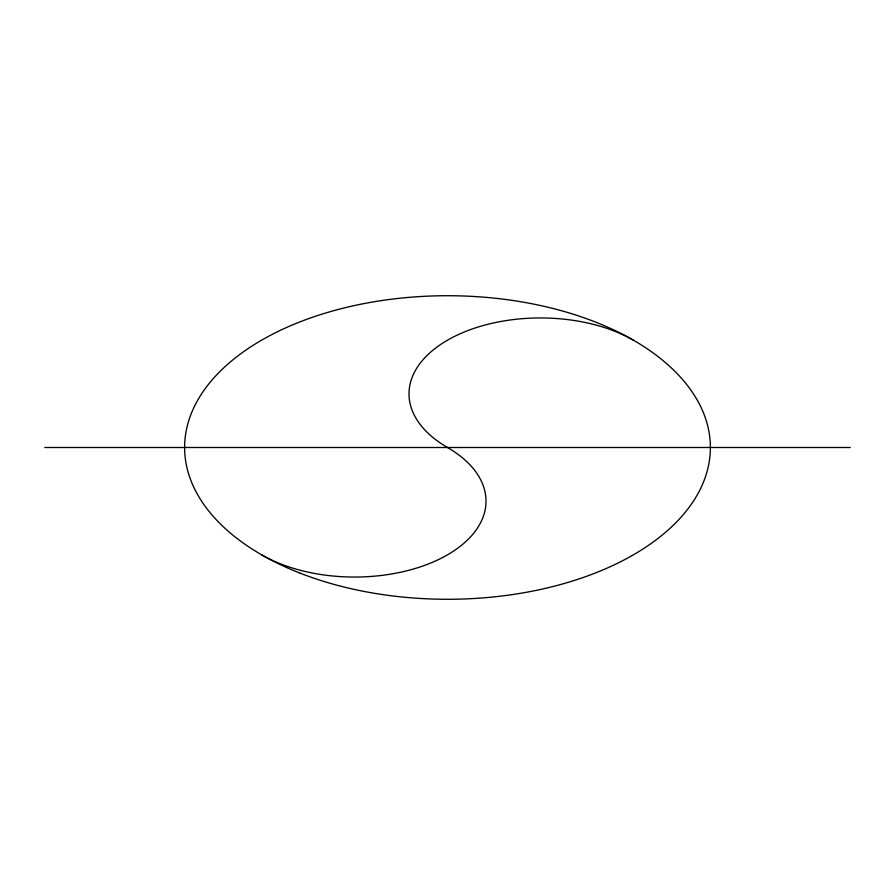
<?xml version="1.0" encoding="UTF-8"?>
<svg xmlns="http://www.w3.org/2000/svg" width="895" height="895" viewBox="0 0 895 895"><rect width="100%" height="100%" fill="white"/><g stroke="black" fill="none" stroke-linecap="round" stroke-linejoin="round"><path stroke-width="1.34" d="M44.75 447.5L850.25 447.5M633.38 340.178A131.431 75.885 0 0 0 447.511 340.178A131.431 75.885 0 0 0 447.5 447.5A131.442 75.885 0 0 1 447.5 554.822A131.442 75.885 0 0 1 261.608 554.822M300.161 573.192A262.873 151.77 0 0 0 709.713 458.329A262.873 151.77 0 0 0 332.638 310.979A262.873 151.77 0 0 0 300.161 573.192"/></g></svg>
